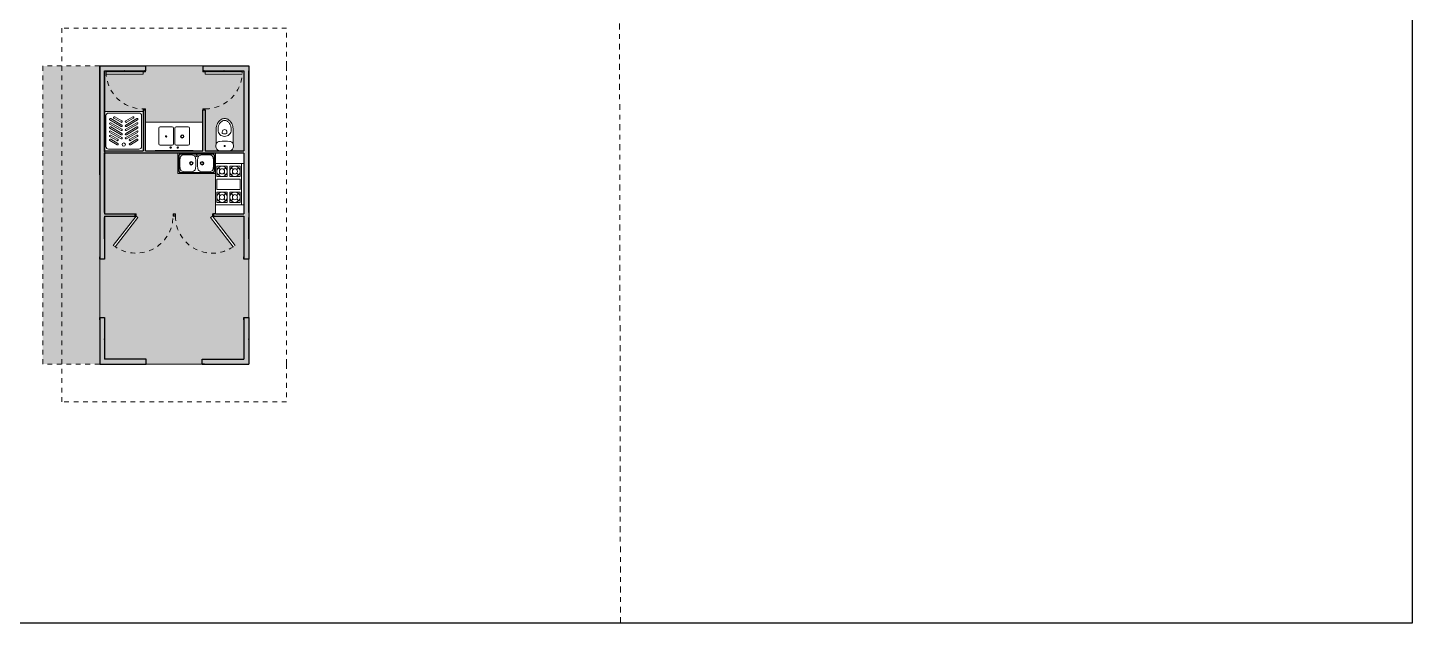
# Model space of a CAD drawing. Header units: millimetres. Extents: x 0 to 77.1, y -22.3 to 58.9.
# Drawn here: x 47.82 to 77.09, y 0.97 to 13.56 of the extents above; entities that cross this region are included whole.
import ezdxf

# ---------------------------------------------------------------- set-up
doc = ezdxf.new("R2010")
doc.units = ezdxf.units.MM
doc.linetypes.add('DASHDOT', pattern=[1, 0.5, -0.25, 0, -0.25])
doc.linetypes.add('HIDDEN4', pattern=[2.34375, 1.5625, -0.78125])
doc.layers.add('0 1 Sombreado', color=7, linetype='Continuous', lineweight=5, true_color=0xd6d6d6)
for name, color, linetype, lineweight in [('0.1normal', 7, 'Continuous', 15), ('01 Moviliario', 251, 'Continuous', 15), ('01gorda', 7, 'Continuous', 30), ('01gris', 252, 'Continuous', 9)]:
    doc.layers.add(name, color=color, linetype=linetype, lineweight=lineweight)

# ---------------------------------------------------------------- blocks, each defined once
blk = doc.blocks.new('SAPLS515')
for p, q in [((-0.643, 0.595), (-0.427, 0.47)), ((-0.628, 0.621), (-0.412, 0.496)), ((-0.628, 0.541), (-0.412, 0.416)), ((-0.565, 0.63), (-0.427, 0.55)), ((-0.55, 0.656), (-0.412, 0.576)), ((-0.2, 0.656), (-0.338, 0.576)), ((-0.122, 0.621), (-0.338, 0.496)), ((-0.122, 0.541), (-0.338, 0.416)), ((-0.185, 0.63), (-0.323, 0.55)), ((-0.107, 0.595), (-0.323, 0.47)), ((-0.643, 0.515), (-0.427, 0.39)), ((-0.643, 0.435), (-0.427, 0.31)), ((-0.643, 0.355), (-0.427, 0.23)), ((-0.643, 0.275), (-0.505, 0.195)), ((-0.628, 0.461), (-0.412, 0.336)), ((-0.628, 0.381), (-0.412, 0.256)), ((-0.628, 0.301), (-0.49, 0.221)), ((-0.122, 0.461), (-0.338, 0.336)), ((-0.122, 0.381), (-0.338, 0.256)), ((-0.107, 0.515), (-0.323, 0.39)), ((-0.107, 0.435), (-0.323, 0.31)), ((-0.107, 0.355), (-0.323, 0.23)), ((-0.122, 0.301), (-0.26, 0.221)), ((-0.107, 0.275), (-0.245, 0.195)), ((-0.643, 0.195), (-0.505, 0.115)), ((-0.628, 0.221), (-0.49, 0.141)), ((-0.122, 0.221), (-0.26, 0.141)), ((-0.107, 0.195), (-0.245, 0.115))]:
    blk.add_line(p, q)
blk.add_lwpolyline([(0, 0.76), (0, 0), (-0.75, 0), (-0.75, 0.76), (0, 0.76)], close=True)
blk.add_lwpolyline([(-0.03, 0.68, 0.414214), (-0.08, 0.73), (-0.67, 0.73, 0.414214), (-0.72, 0.68), (-0.72, 0.08, 0.414214), (-0.67, 0.03), (-0.08, 0.03, 0.414214), (-0.03, 0.08)], format="xyb", close=True)
blk.add_circle((-0.375, 0.118), 0.0325)
for centre, start, end in [((-0.636, 0.608), 60, 240), ((-0.636, 0.528), 60, 240), ((-0.558, 0.643), 60, 240), ((-0.419, 0.563), 240, 60), ((-0.331, 0.563), 120, 300), ((-0.192, 0.643), 300, 120), ((-0.114, 0.608), 300, 120), ((-0.114, 0.528), 300, 120), ((-0.636, 0.448), 60, 240), ((-0.636, 0.368), 60, 240), ((-0.636, 0.288), 60, 240), ((-0.419, 0.483), 240, 60), ((-0.419, 0.403), 240, 60), ((-0.419, 0.323), 240, 60), ((-0.331, 0.483), 120, 300), ((-0.331, 0.403), 120, 300), ((-0.331, 0.323), 120, 300), ((-0.114, 0.448), 300, 120), ((-0.114, 0.368), 300, 120), ((-0.114, 0.288), 300, 120), ((-0.636, 0.208), 60, 240), ((-0.497, 0.208), 240, 60), ((-0.497, 0.128), 240, 60), ((-0.419, 0.243), 240, 60), ((-0.331, 0.243), 120, 300), ((-0.253, 0.208), 120, 300), ((-0.253, 0.128), 120, 300), ((-0.114, 0.208), 300, 120)]:
    blk.add_arc(centre, 0.015, start, end)
blk = doc.blocks.new('Muko02pl')
at = {"color": 0, "linetype": 'ByBlock'}
for p, q in [((0.436, 0), (-0.436, 0)), ((-0.436, 0), (-0.436, -0.6)), ((0.436, 0), (0.436, -0.6)), ((0.436, -0.055), (-0.436, -0.055)), ((-0.164, -0.082), (-0.382, -0.082)), ((-0.382, -0.082), (-0.382, -0.3)), ((-0.35, -0.114), (-0.311, -0.152)), ((-0.311, -0.229), (-0.35, -0.268)), ((-0.196, -0.114), (-0.234, -0.152)), ((-0.234, -0.229), (-0.196, -0.268)), ((-0.164, -0.082), (-0.164, -0.3)), ((0.109, -0.082), (-0.109, -0.082)), ((-0.109, -0.082), (-0.109, -0.573)), ((0.109, -0.082), (0.109, -0.573)), ((0.164, -0.082), (0.164, -0.3)), ((0.382, -0.082), (0.164, -0.082)), ((0.196, -0.114), (0.234, -0.152)), ((0.234, -0.229), (0.196, -0.268)), ((0.35, -0.114), (0.311, -0.152)), ((0.311, -0.229), (0.35, -0.268)), ((0.382, -0.082), (0.382, -0.3)), ((-0.164, -0.3), (-0.382, -0.3)), ((-0.382, -0.355), (-0.382, -0.573)), ((-0.164, -0.355), (-0.382, -0.355)), ((-0.164, -0.573), (-0.382, -0.573)), ((-0.35, -0.386), (-0.311, -0.425)), ((-0.311, -0.502), (-0.35, -0.541)), ((-0.196, -0.386), (-0.234, -0.425)), ((-0.234, -0.502), (-0.196, -0.541)), ((-0.164, -0.355), (-0.164, -0.573)), ((0.109, -0.573), (-0.109, -0.573)), ((0.382, -0.3), (0.164, -0.3)), ((0.164, -0.355), (0.164, -0.573)), ((0.382, -0.355), (0.164, -0.355)), ((0.382, -0.573), (0.164, -0.573)), ((0.196, -0.386), (0.234, -0.425)), ((0.234, -0.502), (0.196, -0.541)), ((0.35, -0.386), (0.311, -0.425)), ((0.311, -0.502), (0.35, -0.541)), ((0.382, -0.355), (0.382, -0.573)), ((0.436, -0.6), (-0.436, -0.6))]:
    blk.add_line(p, q, dxfattribs=at)
for centre, radius in [((-0.273, -0.191), 0.109), ((-0.273, -0.191), 0.0545), ((0.273, -0.191), 0.109), ((0.273, -0.191), 0.0545), ((-0.273, -0.464), 0.109), ((-0.273, -0.464), 0.0545), ((0.273, -0.464), 0.109), ((0.273, -0.464), 0.0545)]:
    blk.add_circle(centre, radius, dxfattribs=at)
blk = doc.blocks.new('bacha1')
for p, q in [((712.049, 1579.851), (712.849, 1579.851)), ((712.049, 1579.416), (712.049, 1579.851)), ((712.066, 1579.634), (712.066, 1579.794)), ((712.066, 1579.634), (712.066, 1579.473)), ((712.076, 1579.634), (712.076, 1579.794)), ((712.076, 1579.634), (712.076, 1579.473)), ((712.106, 1579.834), (712.449, 1579.834)), ((712.106, 1579.824), (712.449, 1579.824)), ((712.792, 1579.834), (712.449, 1579.834)), ((712.792, 1579.824), (712.449, 1579.824)), ((712.822, 1579.634), (712.822, 1579.794)), ((712.822, 1579.634), (712.822, 1579.473)), ((712.832, 1579.634), (712.832, 1579.794)), ((712.832, 1579.634), (712.832, 1579.473)), ((712.849, 1579.851), (712.849, 1579.416)), ((712.049, 1579.416), (712.849, 1579.416)), ((712.106, 1579.443), (712.449, 1579.443)), ((712.106, 1579.433), (712.449, 1579.433)), ((712.792, 1579.443), (712.449, 1579.443)), ((712.792, 1579.433), (712.449, 1579.433))]:
    blk.add_line(p, q)
for centre, radius in [((712.335, 1579.634), 0.038), ((712.335, 1579.634), 0.0275), ((712.449, 1579.792), 0.0175), ((712.563, 1579.634), 0.038), ((712.563, 1579.634), 0.0275)]:
    blk.add_circle(centre, radius)
for centre, radius, start, end in [((712.106, 1579.794), 0.04, 90, 180), ((712.106, 1579.794), 0.03, 90, 180), ((712.841, 1579.634), 0.75, 171.3003, 188.6997), ((712.174, 1579.736), 0.075, 97.2543, 171.3003), ((712.259, 1579.066), 0.75, 90, 97.2543), ((712.259, 1579.066), 0.75, 82.3964, 90), ((712.348, 1579.735), 0.075, 8.654, 82.3964), ((711.681, 1579.634), 0.75, 351.346, 8.654), ((713.217, 1579.634), 0.75, 171.346, 188.654), ((712.55, 1579.735), 0.075, 97.6036, 171.346), ((712.639, 1579.066), 0.75, 90, 97.6036), ((712.639, 1579.066), 0.75, 82.7457, 90), ((712.724, 1579.736), 0.075, 8.6997, 82.7457), ((712.792, 1579.794), 0.04, 0, 90), ((712.792, 1579.794), 0.03, 0, 90), ((712.057, 1579.634), 0.75, 351.3003, 8.6997), ((712.106, 1579.473), 0.04, 180, 270), ((712.106, 1579.473), 0.03, 180, 270), ((712.174, 1579.532), 0.075, 188.6997, 262.7457), ((712.259, 1580.201), 0.75, 262.7457, 270), ((712.259, 1580.201), 0.75, 270, 277.6036), ((712.348, 1579.532), 0.075, 277.6036, 351.346), ((712.55, 1579.532), 0.075, 188.654, 262.3964), ((712.639, 1580.201), 0.75, 262.3964, 270), ((712.639, 1580.201), 0.75, 270, 277.2543), ((712.724, 1579.532), 0.075, 277.2543, 351.3003), ((712.792, 1579.473), 0.03, 270, 0), ((712.792, 1579.473), 0.04, 270, 0)]:
    blk.add_arc(centre, radius, start, end)
blk = doc.blocks.new('ISS-I-23')
for points in [[(-0.12, -0.195, 0.039865), (0.11, -0.196, 0.119667), (0.139, -0.189, 0.104889), (0.166, -0.167, 0.089081), (0.182, -0.136, 0.080417), (0.189, -0.098, 0.080417), (0.182, -0.06, 0.089081), (0.166, -0.029, 0.104889), (0.139, -0.007, 0.119667), (0.11, 0), (-0.11, 0, 0.119667), (-0.139, -0.007, 0.104889), (-0.166, -0.029, 0.089081), (-0.182, -0.06, 0.080417), (-0.189, -0.098, 0.080417), (-0.182, -0.136, 0.089081), (-0.166, -0.167, 0.104889), (-0.139, -0.189, 0.119667), (-0.11, -0.196)], [(-0.18, -0.143), (-0.18, -0.437, 0.00435), (-0.18, -0.442, 0.076078), (-0.166, -0.536, 0.08622), (-0.127, -0.61, 0.105939), (-0.066, -0.663, 0.125873), (0, -0.68, 0.125873), (0.066, -0.663, 0.105939), (0.127, -0.61, 0.08622), (0.166, -0.536, 0.076078), (0.18, -0.442, 0.00435), (0.18, -0.437), (0.18, -0.143)], [(0.14, -0.437, 0.10073), (0.129, -0.385, 0.099391), (0.099, -0.341, 0.097553), (0.054, -0.311, 0.096293), (0, -0.301, 0.096293), (-0.054, -0.311, 0.097553), (-0.099, -0.341, 0.099391), (-0.129, -0.385, 0.10073), (-0.14, -0.437, 0.10073)], [(-0.14, -0.437, 0.00435), (-0.14, -0.442, 0.076078), (-0.128, -0.524, 0.08622), (-0.095, -0.586, 0.105939), (-0.047, -0.628, 0.125873), (0, -0.64, 0.125873)], [(0, -0.64, 0.125873), (0.047, -0.628, 0.105939), (0.095, -0.586, 0.08622), (0.128, -0.524, 0.076078), (0.14, -0.442, 0.00435), (0.14, -0.437, 0.00435)]]:
    blk.add_lwpolyline(points, format="xyb")
blk.add_lwpolyline([(0.05, -0.396), (0.05, -0.363, 0.131931), (-0.05, -0.363), (-0.05, -0.396, 1)], format="xyb", close=True)
blk.add_circle((0, -0.1), 0.0127)

msp = doc.modelspace()

# ---------------------------------------------------------------- hatches: boundary and pattern name
at = {"layer": '0 1 Sombreado', "true_color": 0xf1eb1f}
h = msp.add_hatch(color=2, dxfattribs=at)
h.dxf.hatch_style = 1
h.paths.add_polyline_path([(48.14, 12.752), (49.34, 12.752), (49.34, 12.198), (49.34, 10.962), (49.34, 10.484), (49.34, 6.452), (48.14, 6.452)])
at = {"layer": '0 1 Sombreado', "true_color": 0x939598}
h = msp.add_hatch(color=252, dxfattribs=at)
h.dxf.hatch_style = 1
h.paths.add_polyline_path([(52.494, 12.752), (51.526, 12.752), (51.526, 12.652), (51.576, 12.652), (52.394, 12.652), (52.394, 10.962), (51.86, 10.962), (51.576, 10.962), (51.576, 11.82), (51.526, 11.82), (51.526, 10.962), (50.312, 10.962), (50.312, 11.82), (50.262, 11.82), (50.262, 10.962), (49.444, 10.962), (49.444, 12.652), (50.312, 12.652), (50.312, 12.752), (49.344, 12.752), (49.344, 8.67), (49.444, 8.67), (49.444, 8.72), (49.444, 9.552), (49.444, 9.577), (50.087, 9.577), (50.087, 9.627), (49.444, 9.627), (49.444, 10.912), (52.394, 10.912), (52.394, 9.652), (52.394, 9.627), (51.801, 9.627), (51.751, 9.627), (51.751, 9.577), (52.394, 9.577), (52.394, 8.67), (52.494, 8.67), (52.494, 8.72), (52.494, 9.552)])
at = {"layer": '0 1 Sombreado', "true_color": 0xebebeb}
h = msp.add_hatch(color=7, dxfattribs=at)
h.dxf.hatch_style = 1
h.paths.add_polyline_path([(49.48, 12.627), (50.262, 12.627), (50.262, 12.652), (49.444, 12.652), (49.444, 11.791), (50.262, 11.791), (50.262, 11.82), (50.262, 11.845, -0.414214)])
h = msp.add_hatch(color=7, dxfattribs=at)
h.dxf.hatch_style = 1
h.paths.add_polyline_path([(52.357, 12.577), (51.576, 12.577), (51.576, 12.627), (51.526, 12.627), (51.526, 12.652), (51.526, 12.752), (50.312, 12.752), (50.312, 12.652), (50.312, 12.627), (50.262, 12.627), (50.262, 12.577), (49.481, 12.577, 0.395599), (50.262, 11.845), (50.312, 11.845), (50.312, 11.82), (50.312, 11.562), (51.526, 11.562), (51.526, 11.82), (51.526, 11.845), (51.576, 11.845, 0.395599)])
h = msp.add_hatch(color=7, dxfattribs=at)
h.dxf.hatch_style = 1
h.paths.add_polyline_path([(52.394, 12.652), (51.576, 12.652), (51.576, 12.627), (52.358, 12.627, -0.414214), (51.576, 11.845), (51.576, 11.82), (51.576, 10.962), (51.875, 10.962, -0.119667), (51.846, 10.97, -0.104889), (51.82, 10.991, -0.089081), (51.803, 11.022, -0.080417), (51.797, 11.06, -0.094775), (51.805, 11.105), (51.805, 11.399, -0.00435), (51.805, 11.405, -0.076078), (51.82, 11.498, -0.08622), (51.858, 11.573, -0.105939), (51.919, 11.626, -0.125873), (51.985, 11.642, -0.125873), (52.051, 11.626, -0.105939), (52.113, 11.573, -0.08622), (52.151, 11.498, -0.080454), (52.165, 11.399), (52.165, 11.105, -0.094778), (52.174, 11.06, -0.080417), (52.168, 11.022, -0.089081), (52.151, 10.991, -0.104889), (52.124, 10.97, -0.119667), (52.095, 10.962), (52.394, 10.962)])
h = msp.add_hatch(color=7, dxfattribs=at)
h.dxf.hatch_style = 1
h.paths.add_polyline_path([(51.794, 10.477), (50.994, 10.477), (50.994, 10.912), (49.444, 10.912), (49.444, 9.652), (49.444, 9.627), (50.087, 9.627), (50.112, 9.627), (50.112, 9.577), (50.151, 9.546), (49.671, 8.931, 0.60283), (50.894, 9.577), (50.894, 9.627), (50.919, 9.627), (50.944, 9.627), (50.944, 9.577, 0.60283), (52.167, 8.931), (51.687, 9.546), (51.726, 9.577), (51.726, 9.627), (51.751, 9.627), (51.794, 9.627), (51.794, 9.816)])
h = msp.add_hatch(color=7, dxfattribs=at)
h.dxf.hatch_style = 1
h.paths.add_polyline_path([(52.494, 8.67), (52.394, 8.67), (52.394, 8.72), (52.394, 9.577), (51.751, 9.577), (51.751, 9.577), (51.726, 9.577), (52.208, 8.96, -0.624849), (50.944, 9.577), (50.919, 9.577), (50.894, 9.577, -0.624849), (49.631, 8.96), (50.112, 9.577), (50.087, 9.577), (49.444, 9.577), (49.444, 8.67), (49.344, 8.67), (49.344, 7.434), (49.444, 7.434), (49.444, 7.384), (49.444, 6.552), (50.326, 6.552), (50.326, 6.452), (51.512, 6.452), (51.512, 6.552), (52.394, 6.552), (52.394, 7.434), (52.494, 7.434)])
at = {"layer": '0 1 Sombreado', "true_color": 0x939598}
h = msp.add_hatch(color=252, dxfattribs=at)
h.dxf.hatch_style = 1
h.paths.add_polyline_path([(50.326, 6.552), (49.444, 6.552), (49.444, 7.434), (49.344, 7.434), (49.344, 7.384), (49.344, 6.452), (50.326, 6.452)])
h = msp.add_hatch(color=252, dxfattribs=at)
h.dxf.hatch_style = 1
h.paths.add_polyline_path([(52.494, 7.434), (52.394, 7.434), (52.394, 6.552), (51.512, 6.552), (51.512, 6.452), (52.494, 6.452)])

# ---------------------------------------------------------------- linework, layer by layer
msp.add_line((51.319, 10.962), (50.519, 10.962))
msp.add_lwpolyline([(0.043, 58.77), (77.091, 58.77), (77.091, 0.972), (0.043, 0.972)], close=True)
at = {"layer": '0.1normal'}
for p, q in [((50.262, 12.627), (50.312, 12.627)), ((50.312, 12.752), (51.526, 12.752)), ((51.576, 12.627), (51.526, 12.627)), ((52.394, 10.962), (52.394, 12.652)), ((50.312, 10.962), (51.526, 10.962)), ((52.394, 9.652), (52.394, 10.912)), ((49.344, 6.452), (49.344, 9.602)), ((50.112, 9.577), (50.112, 9.627)), ((51.726, 9.577), (51.726, 9.627)), ((49.344, 8.67), (49.344, 7.434)), ((52.494, 8.67), (52.494, 7.434)), ((51.512, 6.452), (50.326, 6.452))]:
    msp.add_line(p, q, dxfattribs=at)
at = {"layer": '0.1normal', "color": 252, "linetype": 'DASHDOT', "ltscale": 0.25, "true_color": 0x939598}
msp.add_lwpolyline([(60.352, 0.972), (34.397, 0.972), (34.372, 18.323), (60.326, 18.323)], close=True, dxfattribs=at)
at = {"layer": '0.1normal'}
for points in [[(49.48, 12.627), (50.262, 12.627)], [(50.262, 12.627), (50.262, 12.577), (49.481, 12.577)], [(51.576, 12.627), (51.576, 12.577), (52.357, 12.577)], [(52.358, 12.627), (51.576, 12.627)], [(49.631, 8.96), (50.112, 9.577)], [(50.112, 9.577), (50.151, 9.546), (49.671, 8.931)], [(51.726, 9.577), (51.687, 9.546), (52.167, 8.931)], [(52.208, 8.96), (51.726, 9.577)]]:
    msp.add_lwpolyline(points, dxfattribs=at)
for points in [[(50.262, 12.627), (50.262, 12.652), (50.312, 12.652), (50.312, 12.627)], [(51.576, 12.627), (51.576, 12.652), (51.526, 12.652), (51.526, 12.627)], [(50.262, 11.82), (50.262, 11.845), (50.312, 11.845), (50.312, 11.82)], [(51.576, 11.82), (51.576, 11.845), (51.526, 11.845), (51.526, 11.82)], [(50.112, 9.577), (50.087, 9.577), (50.087, 9.627), (50.112, 9.627)], [(50.919, 9.577), (50.894, 9.577), (50.894, 9.627), (50.919, 9.627)], [(50.919, 9.577), (50.944, 9.577), (50.944, 9.627), (50.919, 9.627)], [(51.726, 9.577), (51.751, 9.577), (51.751, 9.627), (51.726, 9.627)]]:
    msp.add_lwpolyline(points, close=True, dxfattribs=at)
at = {"layer": '0.1normal', "linetype": 'DASHDOT', "ltscale": 0.009}
for centre, start, end in [((50.262, 12.627), 180, 270), ((51.576, 12.627), 270, 0), ((50.112, 9.577), 232.0034, 360), ((51.726, 9.577), 180, 307.9966)]:
    msp.add_arc(centre, 0.782, start, end, dxfattribs=at)
at = {"layer": '0.1normal'}
for p in [(49.866, 12.652), (50.287, 12.652), (51.551, 12.652), (51.973, 12.652)]:
    msp.add_point(p, dxfattribs=at)
at = {"layer": '01 Moviliario'}
for p, q in [((51.526, 11.562), (50.312, 11.562)), ((50.594, 11.105), (50.594, 11.437)), ((50.874, 11.467), (50.624, 11.467)), ((50.904, 11.105), (50.904, 11.437)), ((50.934, 11.105), (50.934, 11.437)), ((51.214, 11.467), (50.964, 11.467)), ((51.244, 11.105), (51.244, 11.437)), ((50.874, 11.075), (50.624, 11.075)), ((51.214, 11.075), (50.964, 11.075)), ((51.794, 10.689), (51.794, 10.912)), ((52.394, 9.627), (52.394, 10.912)), ((51.794, 9.816), (51.794, 9.627))]:
    msp.add_line(p, q, dxfattribs=at)
for centre, radius in [((50.749, 11.262), 0.015), ((51.089, 11.262), 0.035), ((51.089, 11.262), 0.025), ((50.844, 11.028), 0.015), ((50.994, 11.028), 0.015)]:
    msp.add_circle(centre, radius, dxfattribs=at)
for centre, start, end in [((50.624, 11.437), 90, 180), ((50.874, 11.437), 0, 90), ((50.964, 11.437), 90, 180), ((51.214, 11.437), 0, 90), ((50.624, 11.105), 180, 270), ((50.874, 11.105), 270, 0), ((50.964, 11.105), 180, 270), ((51.214, 11.105), 270, 0)]:
    msp.add_arc(centre, 0.03, start, end, dxfattribs=at)
at = {"layer": '01gorda'}
for p, q in [((49.344, 10.452), (49.344, 12.752)), ((49.344, 12.752), (49.344, 8.67)), ((49.344, 12.752), (49.344, 8.67)), ((49.344, 12.752), (50.312, 12.752)), ((49.444, 12.652), (49.444, 10.962)), ((49.444, 12.652), (49.444, 10.962)), ((49.444, 10.962), (49.444, 12.652)), ((49.444, 12.652), (50.312, 12.652)), ((50.312, 12.752), (50.312, 12.652)), ((51.526, 12.752), (52.494, 12.752)), ((51.526, 12.752), (51.526, 12.652)), ((51.526, 12.652), (52.394, 12.652)), ((52.394, 12.652), (52.394, 10.962)), ((52.494, 12.752), (52.494, 8.67)), ((52.494, 9.652), (52.494, 12.652)), ((50.262, 11.82), (50.262, 10.962)), ((50.312, 11.82), (50.262, 11.82)), ((50.312, 10.962), (50.312, 11.82)), ((51.526, 10.962), (51.526, 11.82)), ((51.576, 11.82), (51.526, 11.82)), ((51.576, 11.82), (51.576, 10.962)), ((49.444, 10.912), (49.444, 9.627)), ((49.444, 10.912), (49.444, 9.627)), ((49.444, 9.652), (49.444, 10.912)), ((51.86, 10.962), (52.394, 10.962)), ((51.973, 10.912), (51.973, 10.912)), ((52.394, 10.912), (52.394, 9.627)), ((49.444, 10.105), (49.444, 9.652)), ((52.494, 10.105), (52.494, 9.652)), ((49.444, 9.627), (50.087, 9.627)), ((49.444, 9.577), (49.444, 8.67)), ((49.444, 9.577), (49.444, 8.67)), ((49.444, 9.577), (50.087, 9.577)), ((49.444, 9.552), (49.444, 8.67)), ((49.444, 9.098), (49.444, 9.552)), ((50.087, 9.627), (50.087, 9.577)), ((51.801, 9.627), (51.751, 9.627)), ((51.751, 9.627), (51.751, 9.577)), ((51.751, 9.577), (52.394, 9.577)), ((51.801, 9.627), (52.394, 9.627)), ((51.973, 9.577), (51.973, 9.577)), ((52.394, 9.577), (52.394, 8.67)), ((52.494, 9.552), (52.494, 8.67)), ((52.494, 9.098), (52.494, 9.552)), ((49.344, 8.67), (49.344, 8.72)), ((49.444, 8.67), (49.344, 8.67)), ((49.444, 8.72), (49.444, 8.67)), ((52.394, 8.67), (52.394, 8.72)), ((52.494, 8.67), (52.394, 8.67)), ((52.494, 8.72), (52.494, 8.67)), ((49.344, 7.434), (49.344, 6.452)), ((49.344, 7.434), (49.344, 6.452)), ((49.344, 7.384), (49.344, 7.434)), ((49.344, 7.434), (49.444, 7.434)), ((49.444, 7.434), (49.444, 6.552)), ((49.444, 7.434), (49.444, 6.552)), ((49.444, 7.434), (49.444, 6.552)), ((49.444, 7.434), (49.444, 7.384)), ((52.394, 7.434), (52.394, 6.552)), ((52.394, 7.384), (52.394, 7.434)), ((52.394, 7.434), (52.494, 7.434)), ((52.494, 7.434), (52.494, 6.452)), ((52.494, 7.434), (52.494, 6.552)), ((52.494, 7.434), (52.494, 7.384)), ((49.344, 6.452), (50.326, 6.452)), ((50.326, 6.552), (49.444, 6.552)), ((50.326, 6.552), (50.276, 6.552)), ((50.276, 6.452), (50.326, 6.452)), ((50.326, 6.452), (50.326, 6.552)), ((51.512, 6.452), (51.512, 6.552)), ((51.512, 6.552), (51.562, 6.552)), ((51.512, 6.552), (52.394, 6.552)), ((51.512, 6.452), (52.494, 6.452)), ((51.562, 6.452), (51.512, 6.452))]:
    msp.add_line(p, q, dxfattribs=at)
for points in [[(49.444, 10.962), (50.262, 10.962)], [(52.394, 10.912), (49.444, 10.912)], [(50.312, 10.962), (51.526, 10.962)], [(51.576, 10.962), (52.394, 10.962), (52.394, 10.962)]]:
    msp.add_lwpolyline(points, dxfattribs=at)
for p in [(49.444, 12.223), (52.494, 12.223), (49.444, 11.795), (52.494, 11.795), (49.444, 11.366), (52.494, 11.366), (49.444, 10.937), (52.494, 10.937), (49.444, 10.509), (52.494, 10.509), (49.444, 10.08), (52.494, 10.08), (49.444, 9.123), (52.494, 9.123), (49.444, 6.98), (52.494, 6.98)]:
    msp.add_point(p, dxfattribs=at)
at = {"layer": '01gris', "linetype": 'HIDDEN4', "ltscale": 0.025}
for p, q in [((53.294, 13.552), (48.544, 13.552)), ((48.544, 13.552), (48.544, 5.652)), ((53.294, 12.752), (53.294, 13.552)), ((49.34, 12.752), (48.14, 12.752)), ((48.14, 12.752), (48.14, 6.452)), ((53.294, 12.752), (53.294, 6.452)), ((49.34, 6.452), (48.14, 6.452)), ((53.294, 6.452), (53.294, 5.652)), ((53.294, 5.652), (48.544, 5.652))]:
    msp.add_line(p, q, dxfattribs=at)

# ---------------------------------------------------------------- block references
at = {"layer": '01 Moviliario', "xscale": 1.090474235637103, "yscale": 1.090474235637103, "zscale": 1.090474235637103}
msp.add_blockref('SAPLS515', (50.262, 10.962), dxfattribs=at)
at = {"layer": '01 Moviliario'}
for name, p, rotation in [('ISS-I-23', (51.985, 10.962), 180), ('Muko02pl', (52.394, 10.252), 270)]:
    msp.add_blockref(name, p, dxfattribs=dict(at, rotation=rotation))
msp.add_blockref('bacha1', (-661.055, -1568.939), dxfattribs=at)

doc.saveas('drawing.dxf')
